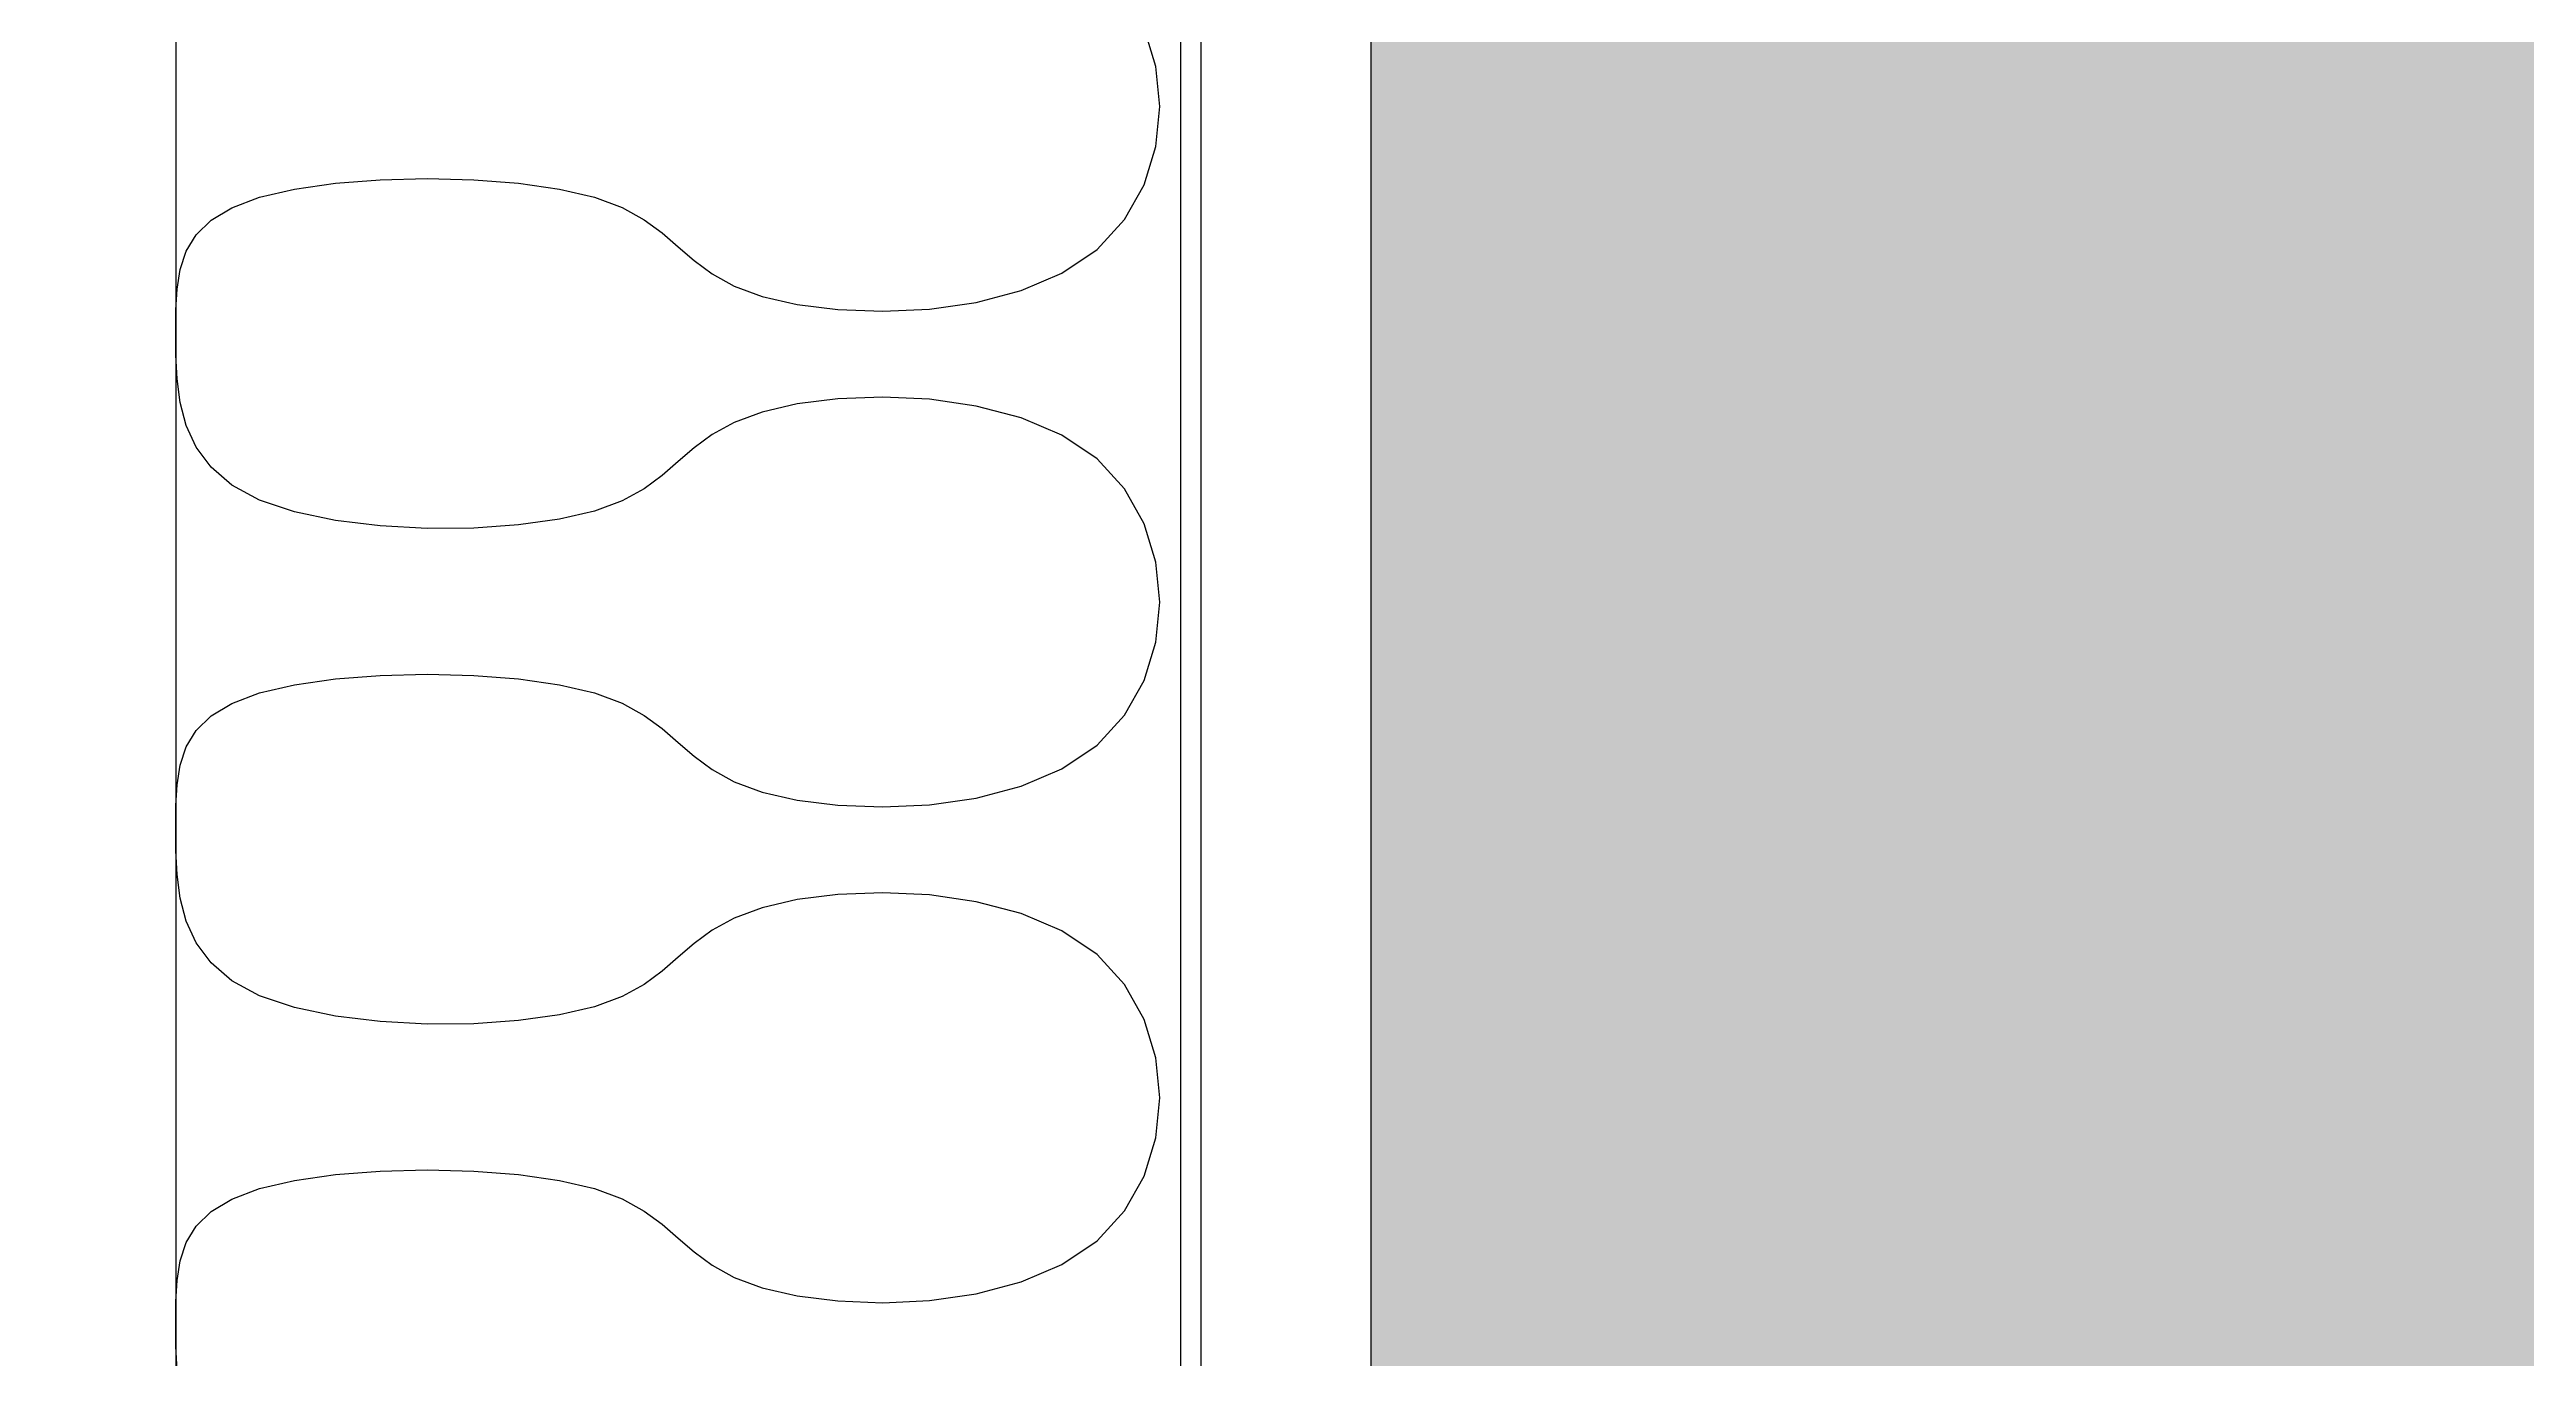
# Model space of a CAD drawing. Header units: millimetres. Extents: x -95178 to 274693, y -2232 to 263302.
# Drawn here: x 121889 to 122619, y 214511 to 214897 of the extents above; entities that cross this region are included whole.
import ezdxf

# ---------------------------------------------------------------- set-up
doc = ezdxf.new("R2010")
doc.units = ezdxf.units.MM
doc.layers.add('HATCH', color=9, linetype='Continuous')
doc.layers.add('TXT', color=3, linetype='Continuous')
doc.styles.add('ROMANS', font='romans.shx', dxfattribs={"width": 0.8})
doc.styles.add('view', font='romans.shx', dxfattribs={"width": 0.85})
doc.dimstyles.new('view', dxfattribs={"dimtxt": 2, "dimasz": 2, "dimexe": 1, "dimexo": 1, "dimgap": 1, "dimtad": 1, "dimdec": 0, "dimlfac": -1, "dimzin": 0, "dimdsep": 46, "dimtxsty": 'view', "dimcen": 2.5, "dimdle": 1.25, "dimclrd": 15, "dimclre": 15, "dimclrt": 3, "dimadec": 0, "dimazin": 0, "dimtfac": 0.9, "dimtdec": 0, "dimtofl": 0, "dimtmove": 2, "dimatfit": 0, "dimfxl": 1, "dimtolj": 1, "dimtzin": 0, "dimarcsym": 0})

# ---------------------------------------------------------------- blocks, each defined once
blk = doc.blocks.new('*D3')
at = {"layer": 'Defpoints', "color": 0, "transparency": 16777216}
for p in [(120731.83, 216562.82, 0), (122228.47, 216562.82, 0), (122228.47, 212334.82, 0)]:
    blk.add_point(p, dxfattribs=at)
at = {"layer": 'TXT', "color": 15, "lineweight": -2, "transparency": 16777216}
for p, q in [((122227.47, 216562.82, 0), (120730.83, 216562.82, 0)), ((120731.83, 212336.82, 0), (120731.83, 216560.82, 0)), ((120479.06, 214490.95, 0), (120477.06, 214490.95, 0)), ((120731.83, 214448.82, 0), (120479.06, 214490.95, 0)), ((122227.47, 212334.82, 0), (120730.83, 212334.82, 0))]:
    blk.add_line(p, q, dxfattribs=at)
at = {"layer": 'TXT', "color": 15, "transparency": 16777216}
for points in [[(120731.5, 216560.82, 0), (120732.17, 216560.82, 0), (120731.83, 216562.82, 0)], [(120731.5, 212336.82, 0), (120732.17, 212336.82, 0), (120731.83, 212334.82, 0)]]:
    blk.add_solid(points, dxfattribs=at)
at = {"layer": 'TXT', "color": 3, "transparency": 16777216, "insert": (120476.06, 214483.07, 0), "char_height": 2, "attachment_point": 5, "rotation": 90, "style": 'ROMANS'}
blk.add_mtext('\\A1;STATED DUCT', dxfattribs=at)

msp = doc.modelspace()

# ---------------------------------------------------------------- linework, layer by layer
at = {"color": 4}
for p, q in [((121926.474, 216864.819, 0), (121926.474, 212032.819, 0)), ((122228.474, 212334.819, 0), (122228.474, 216562.819, 0))]:
    msp.add_line(p, q, dxfattribs=at)
at = {"color": 31}
for p, q in [((122222.474, 212328.819, 0), (122222.474, 216568.819, 0)), ((122278.474, 216512.819, 0), (122278.474, 212628.84, 0))]:
    msp.add_line(p, q, dxfattribs=at)
at = {"layer": 'HATCH'}
for p, q in [((122215.151, 214891.993, 0), (122211.682, 214903.279, 0)), ((122216.307, 214880.212, 0), (122215.151, 214891.993, 0)), ((122215.151, 214868.431, 0), (122216.307, 214880.212, 0)), ((122211.682, 214857.145, 0), (122215.151, 214868.431, 0)), ((121986.695, 214858.576, 0), (122000.474, 214858.918, 0)), ((122000.474, 214858.918, 0), (122014.252, 214858.576, 0)), ((121942.998, 214850.371, 0), (121951.14, 214853.443, 0)), ((121951.14, 214853.443, 0), (121961.45, 214855.838, 0)), ((121961.45, 214855.838, 0), (121973.494, 214857.549, 0)), ((121973.494, 214857.549, 0), (121986.695, 214858.576, 0)), ((122014.252, 214858.576, 0), (122027.453, 214857.549, 0)), ((122027.453, 214857.549, 0), (122039.497, 214855.838, 0)), ((122039.497, 214855.838, 0), (122049.807, 214853.443, 0)), ((122049.807, 214853.443, 0), (122057.997, 214850.392, 0)), ((122205.901, 214846.847, 0), (122211.682, 214857.145, 0)), ((121932.496, 214842.365, 0), (121936.88, 214846.663, 0)), ((121936.88, 214846.663, 0), (121942.998, 214850.371, 0)), ((122057.997, 214850.392, 0), (122064.453, 214846.827, 0)), ((122064.453, 214846.827, 0), (122069.752, 214842.921, 0)), ((122197.807, 214838.033, 0), (122205.901, 214846.847, 0)), ((121927.774, 214832.191, 0), (121929.557, 214837.525, 0)), ((121929.557, 214837.525, 0), (121932.496, 214842.365, 0)), ((122069.752, 214842.921, 0), (122074.474, 214838.843, 0)), ((122074.474, 214838.843, 0), (122079.195, 214834.765, 0)), ((122187.497, 214831.086, 0), (122197.807, 214838.033, 0)), ((121926.859, 214826.41, 0), (121927.774, 214832.191, 0)), ((122079.195, 214834.765, 0), (122084.494, 214830.859, 0)), ((122084.494, 214830.859, 0), (122090.95, 214827.294, 0)), ((122175.453, 214825.954, 0), (122187.497, 214831.086, 0)), ((121926.522, 214820.23, 0), (121926.859, 214826.41, 0)), ((122090.95, 214827.294, 0), (122099.14, 214824.243, 0)), ((122099.14, 214824.243, 0), (122109.45, 214821.875, 0)), ((122148.474, 214820.492, 0), (122162.252, 214822.477, 0)), ((122162.252, 214822.477, 0), (122175.453, 214825.954, 0)), ((121926.474, 214813.698, 0), (121926.522, 214820.23, 0)), ((122109.45, 214821.875, 0), (122121.494, 214820.352, 0)), ((122121.494, 214820.352, 0), (122134.695, 214819.837, 0)), ((122134.695, 214819.837, 0), (122148.474, 214820.492, 0)), ((121926.522, 214806.881, 0), (121926.474, 214813.698, 0)), ((121926.859, 214799.921, 0), (121926.522, 214806.881, 0)), ((121927.774, 214792.981, 0), (121926.859, 214799.921, 0)), ((122121.494, 214794.065, 0), (122109.45, 214792.542, 0)), ((122134.695, 214794.579, 0), (122121.494, 214794.065, 0)), ((122148.474, 214793.925, 0), (122134.695, 214794.579, 0)), ((122162.252, 214791.94, 0), (122148.474, 214793.925, 0)), ((121929.557, 214786.221, 0), (121927.774, 214792.981, 0)), ((121932.496, 214779.803, 0), (121929.557, 214786.221, 0)), ((122090.95, 214787.123, 0), (122084.494, 214783.558, 0)), ((122099.14, 214790.174, 0), (122090.95, 214787.123, 0)), ((122109.45, 214792.542, 0), (122099.14, 214790.174, 0)), ((122175.453, 214788.463, 0), (122162.252, 214791.94, 0)), ((122187.497, 214783.331, 0), (122175.453, 214788.463, 0)), ((121936.88, 214773.889, 0), (121932.496, 214779.803, 0)), ((122079.195, 214779.652, 0), (122074.474, 214775.574, 0)), ((122084.494, 214783.558, 0), (122079.195, 214779.652, 0)), ((122197.807, 214776.384, 0), (122187.497, 214783.331, 0)), ((121942.998, 214768.64, 0), (121936.88, 214773.889, 0)), ((122069.752, 214771.496, 0), (122064.453, 214767.589, 0)), ((122074.474, 214775.574, 0), (122069.752, 214771.496, 0)), ((122205.901, 214767.569, 0), (122197.807, 214776.384, 0)), ((121951.14, 214764.219, 0), (121942.998, 214768.64, 0)), ((121961.45, 214760.752, 0), (121951.14, 214764.219, 0)), ((122057.997, 214764.025, 0), (122049.807, 214760.974, 0)), ((122064.453, 214767.589, 0), (122057.997, 214764.025, 0)), ((122211.682, 214757.272, 0), (122205.901, 214767.569, 0)), ((121973.494, 214758.237, 0), (121961.45, 214760.752, 0)), ((121986.695, 214756.633, 0), (121973.494, 214758.237, 0)), ((122000.474, 214755.904, 0), (121986.695, 214756.633, 0)), ((122027.453, 214756.918, 0), (122014.252, 214756.012, 0)), ((122039.497, 214758.585, 0), (122027.453, 214756.918, 0)), ((122049.807, 214760.974, 0), (122039.497, 214758.585, 0)), ((122215.151, 214745.985, 0), (122211.682, 214757.272, 0)), ((122014.252, 214756.012, 0), (122000.474, 214755.904, 0)), ((122216.307, 214734.205, 0), (122215.151, 214745.985, 0)), ((122215.151, 214722.424, 0), (122216.307, 214734.205, 0)), ((122211.682, 214711.138, 0), (122215.151, 214722.424, 0)), ((121986.695, 214712.568, 0), (122000.474, 214712.911, 0)), ((122000.474, 214712.911, 0), (122014.252, 214712.568, 0)), ((121942.998, 214704.364, 0), (121951.14, 214707.436, 0)), ((121951.14, 214707.436, 0), (121961.45, 214709.831, 0)), ((121961.45, 214709.831, 0), (121973.494, 214711.542, 0)), ((121973.494, 214711.542, 0), (121986.695, 214712.568, 0)), ((122014.252, 214712.568, 0), (122027.453, 214711.542, 0)), ((122027.453, 214711.542, 0), (122039.497, 214709.831, 0)), ((122039.497, 214709.831, 0), (122049.807, 214707.436, 0)), ((122049.807, 214707.436, 0), (122057.997, 214704.384, 0)), ((122205.901, 214700.84, 0), (122211.682, 214711.138, 0)), ((121932.496, 214696.357, 0), (121936.88, 214700.655, 0)), ((121936.88, 214700.655, 0), (121942.998, 214704.364, 0)), ((122057.997, 214704.384, 0), (122064.453, 214700.82, 0)), ((122064.453, 214700.82, 0), (122069.752, 214696.913, 0)), ((122197.807, 214692.025, 0), (122205.901, 214700.84, 0)), ((121927.774, 214686.183, 0), (121929.557, 214691.518, 0)), ((121929.557, 214691.518, 0), (121932.496, 214696.357, 0)), ((122069.752, 214696.913, 0), (122074.474, 214692.836, 0)), ((122074.474, 214692.836, 0), (122079.195, 214688.758, 0)), ((122187.497, 214685.078, 0), (122197.807, 214692.025, 0)), ((121926.859, 214680.403, 0), (121927.774, 214686.183, 0)), ((122079.195, 214688.758, 0), (122084.494, 214684.851, 0)), ((122084.494, 214684.851, 0), (122090.95, 214681.287, 0)), ((122175.453, 214679.947, 0), (122187.497, 214685.078, 0)), ((121926.522, 214674.223, 0), (121926.859, 214680.403, 0)), ((122090.95, 214681.287, 0), (122099.14, 214678.236, 0)), ((122099.14, 214678.236, 0), (122109.45, 214675.867, 0)), ((122148.474, 214674.484, 0), (122162.252, 214676.469, 0)), ((122162.252, 214676.469, 0), (122175.453, 214679.947, 0)), ((121926.474, 214667.691, 0), (121926.522, 214674.223, 0)), ((122109.45, 214675.867, 0), (122121.494, 214674.345, 0)), ((122121.494, 214674.345, 0), (122134.695, 214673.83, 0)), ((122134.695, 214673.83, 0), (122148.474, 214674.484, 0)), ((121926.522, 214660.874, 0), (121926.474, 214667.691, 0)), ((121926.859, 214653.914, 0), (121926.522, 214660.874, 0)), ((121927.774, 214646.974, 0), (121926.859, 214653.914, 0)), ((122121.494, 214648.057, 0), (122109.45, 214646.535, 0)), ((122134.695, 214648.572, 0), (122121.494, 214648.057, 0)), ((122148.474, 214647.918, 0), (122134.695, 214648.572, 0)), ((122162.252, 214645.933, 0), (122148.474, 214647.918, 0)), ((121929.557, 214640.214, 0), (121927.774, 214646.974, 0)), ((121932.496, 214633.796, 0), (121929.557, 214640.214, 0)), ((122090.95, 214641.115, 0), (122084.494, 214637.551, 0)), ((122099.14, 214644.167, 0), (122090.95, 214641.115, 0)), ((122109.45, 214646.535, 0), (122099.14, 214644.167, 0)), ((122175.453, 214642.455, 0), (122162.252, 214645.933, 0)), ((122187.497, 214637.324, 0), (122175.453, 214642.455, 0)), ((121936.88, 214627.882, 0), (121932.496, 214633.796, 0)), ((122079.195, 214633.644, 0), (122074.474, 214629.567, 0)), ((122084.494, 214637.551, 0), (122079.195, 214633.644, 0)), ((122197.807, 214630.377, 0), (122187.497, 214637.324, 0)), ((121942.998, 214622.633, 0), (121936.88, 214627.882, 0)), ((122069.752, 214625.489, 0), (122064.453, 214621.582, 0)), ((122074.474, 214629.567, 0), (122069.752, 214625.489, 0)), ((122205.901, 214621.562, 0), (122197.807, 214630.377, 0)), ((121951.14, 214618.211, 0), (121942.998, 214622.633, 0)), ((121961.45, 214614.745, 0), (121951.14, 214618.211, 0)), ((122057.997, 214618.018, 0), (122049.807, 214614.967, 0)), ((122064.453, 214621.582, 0), (122057.997, 214618.018, 0)), ((122211.682, 214611.264, 0), (122205.901, 214621.562, 0)), ((121973.494, 214612.229, 0), (121961.45, 214614.745, 0)), ((121986.695, 214610.626, 0), (121973.494, 214612.229, 0)), ((122027.453, 214610.911, 0), (122014.252, 214610.005, 0)), ((122039.497, 214612.578, 0), (122027.453, 214610.911, 0)), ((122049.807, 214614.967, 0), (122039.497, 214612.578, 0)), ((122215.151, 214599.978, 0), (122211.682, 214611.264, 0)), ((122000.474, 214609.897, 0), (121986.695, 214610.626, 0)), ((122014.252, 214610.005, 0), (122000.474, 214609.897, 0)), ((122216.307, 214588.197, 0), (122215.151, 214599.978, 0)), ((122215.151, 214576.417, 0), (122216.307, 214588.197, 0)), ((122211.682, 214565.131, 0), (122215.151, 214576.417, 0)), ((121942.998, 214558.357, 0), (121951.14, 214561.428, 0)), ((121951.14, 214561.428, 0), (121961.45, 214563.824, 0)), ((121961.45, 214563.824, 0), (121973.494, 214565.535, 0)), ((121973.494, 214565.535, 0), (121986.695, 214566.561, 0)), ((121986.695, 214566.561, 0), (122000.474, 214566.903, 0)), ((122000.474, 214566.903, 0), (122014.252, 214566.561, 0)), ((122014.252, 214566.561, 0), (122027.453, 214565.535, 0)), ((122027.453, 214565.535, 0), (122039.497, 214563.824, 0)), ((122039.497, 214563.824, 0), (122049.807, 214561.428, 0)), ((122049.807, 214561.428, 0), (122057.997, 214558.377, 0)), ((122205.901, 214554.833, 0), (122211.682, 214565.131, 0)), ((121932.496, 214550.35, 0), (121936.88, 214554.648, 0)), ((121936.88, 214554.648, 0), (121942.998, 214558.357, 0)), ((122057.997, 214558.377, 0), (122064.453, 214554.813, 0)), ((122064.453, 214554.813, 0), (122069.752, 214550.906, 0)), ((122197.807, 214546.018, 0), (122205.901, 214554.833, 0)), ((121927.774, 214540.176, 0), (121929.557, 214545.51, 0)), ((121929.557, 214545.51, 0), (121932.496, 214550.35, 0)), ((122069.752, 214550.906, 0), (122074.474, 214546.828, 0)), ((122074.474, 214546.828, 0), (122079.195, 214542.751, 0)), ((122187.497, 214539.071, 0), (122197.807, 214546.018, 0)), ((121926.859, 214534.395, 0), (121927.774, 214540.176, 0)), ((122079.195, 214542.751, 0), (122084.494, 214538.844, 0)), ((122084.494, 214538.844, 0), (122090.95, 214535.28, 0)), ((122175.453, 214533.94, 0), (122187.497, 214539.071, 0)), ((121926.522, 214528.215, 0), (121926.859, 214534.395, 0)), ((122090.95, 214535.28, 0), (122099.14, 214532.228, 0)), ((122099.14, 214532.228, 0), (122109.45, 214529.86, 0)), ((122162.252, 214530.462, 0), (122175.453, 214533.94, 0)), ((121926.474, 214521.683, 0), (121926.522, 214528.215, 0)), ((122109.45, 214529.86, 0), (122121.494, 214528.338, 0)), ((122121.494, 214528.338, 0), (122134.695, 214527.823, 0)), ((122134.695, 214527.823, 0), (122148.474, 214528.477, 0)), ((122148.474, 214528.477, 0), (122162.252, 214530.462, 0)), ((121926.522, 214514.866, 0), (121926.474, 214521.683, 0)), ((121926.859, 214507.907, 0), (121926.522, 214514.866, 0))]:
    msp.add_line(p, q, dxfattribs=at)
msp.add_solid([(122278.474, 212628.84, 0), (122278.474, 216512.819, 0), (123287.522, 215509.864, 0), (128128.661, 216512.819, 0)], dxfattribs=at)

# ---------------------------------------------------------------- dimensions: what is measured, and where the dimension line sits
at = {"layer": 'TXT'}
dim = msp.add_linear_dim(base=(120731.833, 216562.819, 0), p1=(122228.474, 212334.819, 0), p2=(122228.474, 216562.819, 0), angle=90, text='STATED DUCT', dimstyle='view', override={"dimtad": 0, "dimtih": 1, "dimlfac": 1, "dimrnd": 5, "dimtxsty": 'ROMANS', "dimcen": 3, "dimdle": 0, "dimtp": 50, "dimtm": 3, "dimtfac": 1, "dimtdec": 4, "dimtofl": 1, "dimtmove": 1, "dimatfit": 3}, dxfattribs=at)
dim.commit()
dim.dimension.update_dxf_attribs({"geometry": '*D3', "text_midpoint": (120476.061, 214490.952, 0), "dimtype": 160, "text_rotation": 90})

doc.saveas('drawing.dxf')
